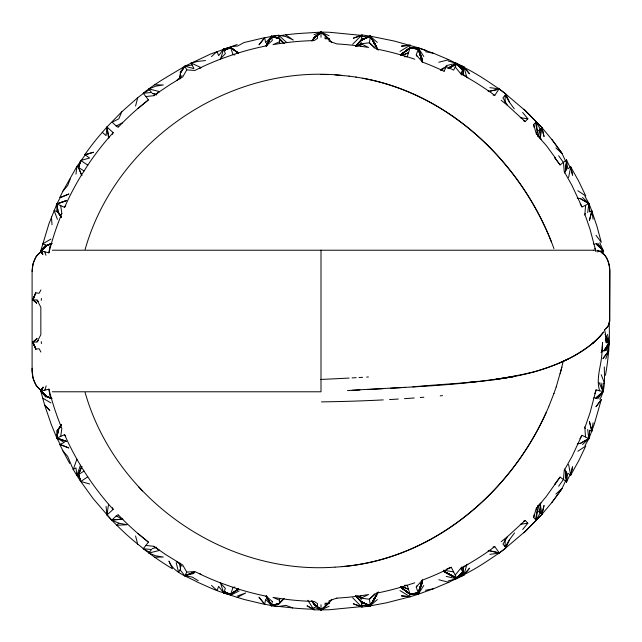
<?xml version="1.0" encoding="UTF-8"?>
<svg xmlns="http://www.w3.org/2000/svg" width="642" height="642" viewBox="0 0 642 642"><rect width="100%" height="100%" fill="white"/><g stroke="black" fill="none" stroke-linecap="round" stroke-linejoin="round"><path stroke-width="0.96" d="M604.307 366.943C604.363 377.897 605.783 389.405 599.813 399.268M56.825 211.571L56.881 203.923L60.179 197.64L68.782 194.044L60.179 197.64M323.913 607.051L321 609.667L317.493 607.204L317.533 603.632L314.115 601.418A280.65 280.65 0 0 1 279.84 598.464L273.043 597.373L279.575 600.262L279.31 602.076M609.065 321.963C610.069 339.835 608.624 357.714 605.446 375.329M505.093 102.632L505.19 95.112L502.943 97.913L507.429 105.328L525.156 121.571L527.852 118.786L522.66 112.486M325.037 36.738L325.012 38.055L329.105 38.849L331.745 42.685M540.018 137.902L540.203 129.251L536.359 121.747L533.687 124.46L534.12 127.397M329.105 606.281L321 609.9L314.05 604.186L311.884 600.984L314.05 604.186L321 609.9L329.21 609.748L361.831 606.586L353.309 603.801L361.919 607.075L370.338 605.831L361.486 602.076L370.322 605.839L376.677 594.797M422.284 580.063L418.143 593.28L409.644 594.027L418.207 593.048L409.869 594.083L400.608 586.884M448.341 68.213L456.117 64.048C471.581 70.01 485.344 79.648 499.027 88.877L494.797 95.385L493 95.008M422.219 61.592L418.103 48.439L409.612 47.965L400.456 54.995M566.645 160.267L565.923 170.194L566.501 160.043L560.049 164.914L554.865 157.828L560.049 164.914M601.979 350.468L602.589 342.427L602.108 350.925L601.979 350.468C602.22 364.022 595.391 377.568 599.668 390.785M588.915 203.426L585.6 205.288L584.87 214.267L590.014 229.186L595.864 251.142M41.257 300.368L41.425 298.402M40.944 390.288L36.201 385.569L33.079 378.379L32.1 370.57L32.1 271.43C32.317 263.854 34.74 255.291 41.834 251.431M357.666 45.791L360.94 43.841L368.58 47.468L360.708 46.256L361.213 42.067M534.12 514.611L533.687 517.548L536.351 520.261L537.314 510.414L536.921 507.661M192.119 64.954L184.816 66.214L180.506 72.995L179.92 78.814L180.522 73.019L184.816 66.214L210.44 54.089L237.139 44.539M179.929 78.773L180.506 72.987M463.636 566.421L462.794 572.335L463.973 574.847L469.599 568.13L463.869 574.903L456.229 578.065L444.28 571.669M594.508 423.375L591.812 431.055L589.813 430.244L588.778 438.887L587.719 429.442M589.813 430.244L588.77 438.919L591.828 431.007L593.072 422.797M361.711 36.674L361.928 34.925L370.049 36.112L361.711 36.674L361.358 39.467M75.965 174.126L76.92 166.439L85.201 154.931L93.467 152.25L84.8 154.65L89.615 158.036L80.788 160.492L78.444 167.401L81.783 175.563M32.1 271.43L33.079 263.621L36.201 256.431L40.944 251.712M587.711 212.574L588.891 203.37L589.805 211.772L591.836 211.001L597.02 226.522L601.289 242.371L596.025 235.301M400.447 587.005L409.604 594.027L418.103 593.577L409.765 594.01L400.56 586.844M40.35 389.469L44.587 404.845L49.835 410.583L44.539 404.861L51.456 424.972L56.881 438.077L64.296 442.41L59.834 444.521L68.782 447.956L60.179 444.36L56.881 438.077L58.021 429.931L61.086 425.004M56.825 430.421L56.881 438.077L66.447 441.391L56.881 438.077L58.029 429.923M536.921 134.339L537.314 131.594L536.359 121.747M60.693 436.383L61.849 428.342A280.634 280.634 0 0 1 50.662 395.817L48.904 389.156L40.759 391.195L45.871 397.141M266.205 596.466L271.606 605.647L279.11 603.432L283.836 598.488L279.11 603.432L271.606 605.647L264.673 604.17L258.983 597.164L264.64 604.347L265.644 599.291L271.606 605.647L292.736 607.942A288.354 288.354 0 0 0 313.922 609.25L307.004 605.807L313.914 609.812L321 609.9L329.009 603.167M65.725 436.295L64.561 434.674L56.881 438.077L58.077 429.907L61.167 424.972L58.133 429.883L56.881 438.077L66.471 441.383M58.133 429.883L56.881 438.077L58.085 429.899L61.183 424.964L58.093 429.899L56.881 438.077L58.149 429.875L61.263 424.932M108.538 504.267L106.941 515.012C118.144 527.178 130.246 538.558 143.391 548.581M279.575 600.262L279.84 598.464M56.881 438.077L58.125 429.883M60.661 216.21L58.085 212.101L61.167 217.028L58.133 212.117L56.881 203.923L66.455 200.609L56.881 203.923L48.985 223.673L40.759 250.805L48.904 252.844L49.972 245.998L50.662 246.183A280.634 280.634 0 0 1 61.849 213.601M609.467 322.709L609.707 271.558C609.659 265.154 607.894 258.405 603.344 253.702M540.275 137.95L541.944 127.662L524.811 110.103M444.577 571.789L456.542 578.161L462.802 572.207L456.679 578.298L444.457 571.789L456.679 578.298L462.81 572.102L461.092 568.964L461.47 567.047M400.793 54.819L410.013 47.757L418.271 48.928L416.265 54.907L417.252 56.624M535.524 519.37L537.314 510.414L536.335 507.621M568.579 177.545L570.746 166.904L567.761 168.83L566.461 159.994L570.112 167.353M607.452 334.45L609.258 342.756L607.525 350.877L608.696 350.965L605.695 358.902M570.12 474.671L566.453 482.022L565.947 471.894L566.493 481.965L567.769 473.194L570.738 475.112L572.576 466.75L570.706 475.16L578.691 460.836L585.777 446.013L577.832 451.262M563.194 361.366L560.193 373.756M588.899 438.622L585.496 436.969L584.87 427.749L590.014 412.814L596.089 389.887L603.071 391.636L603.087 383.282L604.628 383.555L601.241 374.735M40.35 252.531L40.759 250.805L45.871 244.859L42.565 243.944L50.951 239.081M597.782 243.214L603.071 250.372L602.348 253.285L603.071 250.38L599.805 242.732M448.541 68.052L456.237 63.935L463.933 67.129L461.1 73.06L461.47 74.97M601.289 399.621L596.033 406.699L601.289 399.621L594.532 423.311M135.566 106.034L137.725 97.68L143.399 93.419M561.894 367.16L556.189 386.998M48.904 252.844L50.662 246.183M533.687 517.548L536.086 508.777L546.262 496.515L560.041 477.102L566.637 481.741M399.982 51.432L410.142 45.237L409.347 48.294L400.913 54.843M466.862 564.551L463.917 574.879L456.39 578.113L444.457 571.789M211.499 585.36L217.028 590.544L218.649 586.339L223.673 593.015L230.638 594.532L238.543 588.722L230.655 594.484L224.138 591.699L230.606 594.62L237.757 589.284L230.663 594.46C219.235 592.59 208.241 586.812 197.479 582.166C187.255 576.396 173.725 573.001 168.966 561.092L172.473 568.796A288.402 288.402 0 0 1 154.65 557.2L143.262 548.75L148.422 542.137L137.781 533.398A280.418 280.418 0 0 1 122.654 519.346L117.847 514.419M400.616 55.116L410.013 47.757L418.215 49.209L410.045 47.749L407.237 56.729L404.348 56.681M220.575 59.008L223.673 48.985L230.59 47.315L238.487 53.061M418.127 593.377L409.724 594.002L418.127 593.377L422.211 580.416L418.135 594.251L409.379 593.762L400.913 587.157M85.129 249.449C116.058 140.454 229.507 63.686 342.178 75.403M422.203 580.657L418.103 593.577L409.532 593.922L418.094 594.259L433.374 588.794M418.143 593.28L409.765 594.01L418.199 593.176L422.316 580.296M594.869 393.707L596.089 389.887M44.796 390.184L46.192 385.89M61.263 217.068L58.149 212.125L56.881 203.923L64.561 207.326L67.426 201.066A280.915 280.915 0 0 1 80.402 176.791L87.769 165.163L80.788 160.492L78.501 167.442L81.807 175.579M78.493 167.434L80.788 160.492M537.827 136.361L540.203 129.251L541.944 127.662L544.047 136.569L541.888 127.597L552.393 140.181L562.119 153.446M118.818 523.182L116.716 525.284L127.012 524.747L118.818 523.182L111.764 520.205L93.251 498.738L80.788 481.508L76.92 475.562L80.419 465.201A280.859 280.859 0 0 1 67.426 440.934L64.561 434.674M43.183 387.022L40.759 391.195L47.147 396.788L51.689 398.441L47.139 396.788L40.759 391.195L41.361 389.445M553.926 393.506L556.205 386.933M536.335 134.379L537.314 131.594L535.532 122.63M76.879 459.271L73.204 469.527L76.92 475.562L78.493 474.566L81.783 466.437L78.509 474.558L80.788 481.508L89.615 483.964M264.64 604.347L243.944 599.435L223.673 593.015L225.342 588.345L220.045 582.711A280.016 280.016 0 0 1 201.074 574.574L194.887 571.549L186.774 572.118L184.816 575.786L192.119 577.046L198.193 580.649M553.974 393.361L549.014 406.001M70.235 178.941L67.667 185.586L62.948 191.107L59.834 197.479M609.362 323.359L607.621 326.706L605.799 328.672M112.494 134.322L113.161 132.629L106.941 126.988L121.795 111.764L137.725 97.68M80.788 481.508L78.493 474.566L80.788 481.508L78.509 474.558L81.791 466.389M606.024 350.773L609.25 342.796L605.141 334.346L609.258 342.756L604.9 350.692M456.029 64.088L456.358 63.285L463.773 67.041L456.029 64.088L463.829 67.073L469.599 73.878L463.933 67.129L456.237 63.935L448.373 68.196M121.795 111.764L118.818 118.818L112.198 122.205L116.25 126.065L118.128 126.153M564.575 172.875L565.698 170.226L564.334 172.794M585.496 436.969L581.869 435.34L571.974 456.558L564.23 470.369L563.467 479.413L558.644 486.251M34.379 296.331L32.886 299.75L36.474 302.88L32.886 299.75L35.695 292.896L39.178 293.242L40.895 289.951M548.894 406.314C513.704 490.151 434.803 558.797 342.178 566.597M601.867 253.092L603.071 250.38L596.322 243.567M377.681 592.51L370.137 605.871L361.269 601.843L370.113 605.871L361.55 602.164L355.628 595.888L361.598 602.228L370.434 605.815L376.774 594.925M514.523 532.964L509.628 539.545L505.864 547.851L524.787 531.753M448.1 68.277L456.775 63.783L453.645 70.098L446.383 66.567L440.412 69.753M378.234 591.828L370.225 605.855L361.462 602.052L370.322 605.839M546.141 412.597C509.002 495.656 428.07 562.344 335.132 567.127M565.602 480.898L562.063 488.426L555.9 494.131M444.136 71.222L446.383 66.567L440.741 70.556M536.351 520.261L540.203 512.749L540.018 504.098M62.948 191.107L76.92 166.439L84.014 170.933M35.872 349.079L32.886 342.25L37.035 341.945L40.839 334.763L40.839 307.237L37.035 300.055L32.886 299.75L35.727 292.904L32.886 299.75L36.514 302.88M585.006 445.628L588.875 438.687L582.511 444.489M117.847 127.581L122.654 122.654A280.393 280.393 0 0 1 137.781 108.602L148.422 99.863L143.262 93.251C156.11 82.593 170.796 74.921 184.816 66.214L186.774 69.89L194.879 70.451L201.066 67.426A280.008 280.008 0 0 1 220.045 59.289L233.014 54.658A280.626 280.626 0 0 1 266.278 45.887L271.606 36.353L278.612 35.23L285.923 36.602L293.33 40.053L285.706 34.837L278.692 35.791M579.959 438.743L581.869 435.34M279.045 38.159L271.606 36.353L265.644 42.709L264.64 37.653L258.983 44.836L264.673 37.83L271.606 36.353L272.32 40.454L266.278 45.887L271.606 36.353L278.66 35.543M283.796 43.223L279.077 38.368L271.606 36.353L266.261 45.815L271.606 36.353L279.077 38.359L283.796 43.207L279.077 38.384L271.606 36.353L266.189 45.534M266.245 45.831L271.606 36.353L279.101 38.568L271.606 36.353L266.261 45.799L271.606 36.353L279.077 38.384L271.606 36.353L266.221 45.622L271.606 36.353L279.085 38.448L271.606 36.353L266.245 45.726L271.606 36.353L279.101 38.512L283.828 43.479M186.774 69.89L182.737 76.936L170.933 84.014L153.759 95.498M400.793 587.181L409.997 594.235L418.263 593.08L416.257 587.101L417.244 585.384M376.653 594.821L370.298 605.839L361.438 602.019L370.225 605.855L376.637 594.885L370.273 605.847L361.438 602.019L370.249 605.847L376.629 595.11L370.225 605.855L361.414 601.995L370.249 605.847L376.629 594.982L370.249 605.847L361.374 601.939L370.225 605.855L361.35 601.915L355.997 596.201M51.833 398.401L47.259 396.756L40.759 391.195L42.717 387.848L40.759 391.195L47.203 396.772L51.753 398.425L47.219 396.764L40.759 391.195L42.757 387.84L40.759 391.195L47.211 396.764L51.825 398.401L47.283 396.748L40.759 391.195L42.781 387.832M40.759 391.195L47.275 396.748L40.759 391.195L42.789 387.832M522.66 529.514L527.844 523.214L525.148 520.437L507.429 536.672L502.943 544.087L505.19 546.888L509.628 539.545M604.555 329.635L605.583 334.458L606 342.676L609.242 342.892L604.226 350.733L609.25 342.804L605.879 338.141M604.242 350.652L609.25 342.82M418.135 594.251L423.792 585.48M604.17 350.668L609.242 342.844L604.066 350.765M604.114 350.676L609.242 342.884M312.437 40.494L314.058 38.071L321 32.1L329.21 32.252L361.839 35.414L353.317 38.199L361.928 34.925L352.691 44.21M584.316 215.062L585.376 213.481M329.009 38.833L321 32.1L314.05 37.846L311.884 41.008L314.05 37.814L321 32.1L329.105 35.719M87.769 165.163L91.662 159.481A280.819 280.819 0 0 1 108.602 137.781L113.161 132.629M331.745 599.315L329.105 603.151L325.012 603.945L325.037 605.262M562.119 488.554L552.401 501.811L541.888 514.403L544.047 505.423L541.944 514.346L524.811 531.897M64.561 207.326L65.725 205.705M561.493 489.461L551.703 502.694M560.041 477.102L554.857 484.172L555.651 483.707M597.79 398.778L603.071 391.628L600.912 382.897M603.729 332.058L599.668 337.018L592.253 343.695L595.872 340.669M154.65 557.2L163.285 557.031L155.637 555.795L148.904 553.043L151.528 549.504L143.262 548.75L149.498 552.24M238.511 53.134L230.622 47.428L223.673 48.985L218.649 55.661L217.028 51.456L211.499 56.64M603.456 332.034C586.339 353.541 559.479 364.319 533.783 371.943C472.833 386.307 409.684 386.444 347.474 390.577M180.073 72.225L184.816 66.214L193.956 68.598L191.107 62.948L198.193 61.351L205.544 60.533M456.679 578.298L462.77 571.942L456.719 578.241L444.77 572.006M462.81 572.102L456.719 578.241L455.226 575.039L460.796 568.178L467.841 564.254L461.092 568.964M108.971 138.078L106.941 126.988L97.68 137.725A289.157 289.157 0 0 0 84.8 154.65M416.257 587.101L422.251 580.087M325.069 606.987L328.343 603.223M37.035 341.945L38.368 340.485M541.094 515.301L523.864 532.812M356.045 45.783L361.302 40.133L370.273 36.153L378.226 50.164M355.989 45.799L361.302 40.133L370.161 36.137L376.774 47.195M220.045 59.289L225.342 53.655L223.673 48.985M376.669 47.203L370.322 36.161L361.534 39.86L355.596 46.168L361.598 39.772L370.434 36.185L376.629 47.018L370.249 36.153L361.462 39.948L370.273 36.153L376.629 46.89L370.249 36.153L361.446 39.973L370.41 36.177L376.653 47.179L370.273 36.153L361.422 40.005L370.233 36.145L376.637 47.115L370.322 36.161L361.558 39.828L355.62 46.136L361.582 39.804L370.41 36.177L369.383 42.765L374.687 48.158M355.58 46.2L361.534 39.86L370.346 36.169M361.558 39.828L370.41 36.177L361.582 39.804L355.644 46.088L361.598 39.772M355.62 46.08L361.598 39.82M279.045 603.841L271.606 605.647L266.253 596.225L271.606 605.647L279.077 603.64L283.796 598.793L279.077 603.616L271.606 605.647L266.221 596.378L271.606 605.647L278.652 606.465L285.923 605.398L292.736 607.942M279.077 603.64L283.796 598.793M448.846 67.94L456.687 63.702L462.802 69.817L456.55 63.839L448.71 67.956L456.478 63.855L463.059 69.063L456.39 63.887L448.581 68.092M374.687 593.842L369.383 599.235L360.932 598.151L357.658 596.209M596.33 398.425L603.071 391.628L599.05 382.568M321 32.333L314.074 38.223L321 32.333L323.913 34.949M537.779 506.057L541.27 502.718M112.198 519.795L111.764 520.205L122.911 519.121L112.198 519.795L116.25 515.935L118.128 515.847M377.303 42.436L370.113 36.129L361.269 40.157L370.113 36.129L394.204 41.024L418.022 47.709M593.336 398.473L594.283 397.599M456.542 578.161L462.794 572.335L463.636 566.621L462.794 572.335L456.47 578.145L444.32 571.629M112.494 507.678L113.161 509.371L106.941 515.012L106.074 506.394M176.791 80.402L182.039 75.7M326.096 605.093L328.279 603.127M595.567 398.225L603.071 391.628L595.551 398.401M47.147 245.212L40.759 250.805L42.757 254.16L40.759 250.805L47.139 245.212L51.689 243.559M377.303 599.564L370.113 605.871L361.326 601.891L356.045 596.217M35.824 349.087L32.886 342.25L36.474 339.12L32.886 342.25L35.727 349.096L39.186 348.758L40.895 352.049M376.413 593.112L369.383 599.235L370.434 605.815L376.774 594.797L370.41 605.823L361.574 602.196L355.62 595.864L361.55 602.164L370.362 605.831L361.526 602.132L355.58 595.792M51.777 243.567L47.211 245.236L40.759 250.805L42.284 253.325L40.759 250.805L47.219 245.22L51.777 243.567L47.203 245.228L40.759 250.805L42.717 254.152M33.625 343.96L32.886 342.25L36.514 339.12M51.85 243.623L47.275 245.26L40.759 250.805L47.251 245.244L51.833 243.599L47.275 245.252L40.759 250.805L42.781 254.168M40.759 250.805L47.219 245.236M34.756 346.519L32.886 342.25L37.316 338.486M593.649 342.539C543.084 383.154 474.077 380.947 412.838 386.877M137.781 108.602L148.422 99.863M285.706 34.837A288.603 288.603 0 0 1 306.852 33.015L321 32.1L314.05 37.934L321 32.1L321 37.276M314.05 37.91L321 32.1L313.97 34.692M199.71 68.55L201.066 67.426M314.05 37.838L321 32.1L314.042 37.589M501.193 541.736L507.429 536.672M537.314 131.594L540.203 129.251M400.56 55.156L409.885 47.909L418.167 48.816L422.316 61.712M604.507 330.068L608.126 326.144L609.844 321.08L609.9 273.941C610.197 265.844 608.295 256.214 600.824 251.72M400.801 54.819L410.013 47.757M456.229 578.065L463.917 574.879L456.229 578.065L444.087 571.508L456.109 577.952C471.581 571.99 485.344 562.352 499.027 553.123L505.872 547.987M400.809 54.69L410.045 47.749M498.28 553.693L504.885 548.79M238.543 588.842L230.622 594.572L224.122 591.755L230.663 594.452L223.745 592.807M159.481 91.662L153.903 95.698L145.822 96.533M230.606 594.62L238.503 588.947M488.257 551.309L494.797 546.615L499.267 552.939L488.345 550.459M357.682 46.12L360.94 43.841L369.383 42.765L376.413 48.888M80.812 481.492L87.769 476.837L91.662 482.519A280.779 280.779 0 0 0 108.602 504.219L113.161 509.371M601.032 352.466L603.368 350.925M418.207 48.969L409.829 47.949L418.271 48.928M80.402 465.209L84.014 471.067L78.509 474.55M422.211 61.351L418.103 48.439L409.395 48.23L418.111 47.741L425.895 50.413M580.24 443.518L588.915 438.59L580.224 443.389M149.498 89.76L143.262 93.251L151.528 92.496L148.904 88.957L155.637 86.205L163.285 84.969L154.65 84.8M523.447 521.384L525.148 520.437M116.25 126.065L122.654 122.654M448.148 68.333L456.775 63.783L462.778 70.082L456.727 63.751L462.818 69.922L463.636 75.604M237.139 597.461L245.758 592.967L237.588 595.969M448.188 68.229L456.775 63.783M463.283 575.232L448.517 582.422M239.153 590.913L230.382 595.319L233.014 587.342L234.892 587.077M455.226 575.039L451.238 567.271L444.144 570.77L443.357 570.184M559.359 362.963L568.21 358.95M370.233 36.145L361.35 40.077L370.185 36.137L377.681 49.49M361.35 40.077L370.185 36.137M580.207 203.739L581.973 206.917L585.6 205.288M279.302 39.924L279.575 41.738L273.043 44.627L279.84 43.536A280.666 280.666 0 0 1 314.115 40.582L317.533 38.368L317.493 34.796M238.559 53.27L230.655 47.516L224.122 50.245L230.606 47.38L237.773 52.732M224.146 50.317L230.63 47.452L224.146 50.301L230.663 47.548L237.773 52.716M224.138 50.301L230.655 47.516L223.745 49.193L230.663 47.54L224.146 50.301L230.622 47.428M402.205 55.453L408.448 52.772L401.274 55.541M456.109 577.952L463.813 574.935L456.029 577.912L456.358 578.723L463.757 574.967L456.029 577.912M194.646 572.014L184.816 575.786L180.073 569.775M194.606 572.102L184.816 575.786L194.606 572.11L184.816 575.786L193.956 573.402M446.864 568.884L451.238 567.271M336.93 598.079L329.033 600.832L329.105 603.151L325.053 603.247M56.881 203.923L66.471 200.617M152.114 548.717L156.728 547.201M414.772 582.784L407.229 585.271A287.785 286.781 27.4 0 1 376.437 593.208M417.894 594.332L410.166 596.747L401.378 595.864L410.094 596.779L386.219 602.87L370.113 605.871L361.294 601.867M279.11 603.408L271.606 605.647L266.245 596.249M279.101 603.432L271.606 605.647L266.261 596.201A280.618 280.618 0 0 1 233.014 587.342L220.045 582.711M50.662 395.817L49.972 396.002L48.904 389.156M448.196 580.946L456.302 578.747L446.182 576.372M438.767 62.25L448.758 59.69L433.599 53.294L425.469 51.721M596.98 251.889L603.071 250.364L603.079 254.088M148.904 553.043L159.401 550.451M446.174 65.636L456.31 63.253L448.188 61.054M488.249 91.573L499.267 89.061L505.88 94.013M499.267 89.061L488.345 91.541M422.284 61.945L418.143 48.736L409.732 47.989L418.135 48.64L409.692 47.981L418.135 48.64M264.64 37.653L243.944 42.565L237.588 46.031L230.382 46.681L233.014 54.658L234.892 54.923M493 546.992L494.797 546.615M425.461 590.287L433.599 588.698L448.766 582.31L438.783 579.742M515.582 376.196L503.793 378.258M409.997 594.235L418.207 592.799L409.869 594.083M493.401 379.799L513.367 376.541M495.255 379.47L515.494 376.228M336.93 598.119A292.792 292.166 40.4 0 0 360.716 595.784L368.58 594.54L360.932 598.151L357.674 595.88M520.301 524.297L527.844 523.214M489.886 554.359L499.027 553.123M468.548 382.335L478.555 381.316M410.102 45.229L401.378 46.136L410.142 45.237M409.813 594.035L418.199 593.176M405.471 387.359L390.505 388.282M418.111 47.741L409.395 48.23L418.191 47.773L422.572 60.059L418.231 47.781L423.8 56.528M382.937 388.715L367.641 389.55M352.177 390.336L359.929 389.951M334.996 567.135C224.548 575.208 115.464 499.091 85.129 392.551M404.348 585.319L407.229 585.271L410.029 594.243L400.809 587.31M52.307 250.22L593.425 250.22M52.307 391.78L321 391.78L321 250.22M593.385 250.22L594.789 250.228M321 74.512L328.07 74.576M325.053 38.753L329.105 38.849L329.033 41.168L336.93 43.921A292.792 292.102 -37.4 0 1 360.708 46.288M409.379 593.762L418.223 594.219L422.572 581.949L418.183 594.235L409.604 594.027M418.103 48.439L409.54 48.07L418.231 47.781L422.243 61.648M334.996 74.865L349.208 76.149M409.781 47.981L418.143 48.736M145.822 545.467L153.903 546.302L165.163 554.231L182.745 565.064L186.774 572.118M409.885 47.909L418.207 48.84M489.886 87.641L499.027 88.877M348.943 76.125L356.206 77.128M520.301 117.711L527.852 118.786M444.288 570.337L453.637 571.902M355.877 77.08C445.355 90.45 519.193 159.689 551.574 242.283M362.778 78.26C451.535 94.583 523.631 165.331 553.966 248.631M596.916 250.308L598.456 250.581M488.241 550.427L499.267 552.939M148.904 88.957L159.409 91.549M279.11 38.568L271.606 36.353L279.11 38.592L283.828 43.487L279.11 38.592M407.237 56.729L414.78 59.216M417.902 47.669L433.366 53.198M598.208 250.581L602.332 252.595M401.266 586.459L408.44 589.22L402.205 586.539M456.117 64.048L463.829 67.073M456.237 63.935L463.989 67.161L456.39 63.887M58.149 212.125L54.089 210.44L57.403 219.323M224.138 591.699L230.647 594.508L224.146 591.683M448.509 59.57L463.299 66.776M191.107 62.948L201.219 67.747M444.713 571.853L456.767 578.217M116.25 515.935L122.654 519.346M523.447 120.624L525.156 121.571M580.216 198.603L589.019 203.674L580.232 198.482M42.565 398.056L50.951 402.919M399.982 590.568L410.126 596.763L409.339 593.698M577.816 190.73L585.777 195.987L578.683 181.156L570.714 166.856L572.576 175.258L570.746 166.904M153.759 546.502L159.481 550.338M595.543 243.591L603.071 250.372M461.1 73.06L467.849 77.754L460.804 73.83L455.234 66.953M488.257 90.699L494.797 95.385M498.28 88.307L504.885 93.21M400.801 587.181L410.029 594.243M314.042 604.411L321 609.9L321 604.724M148.422 542.137L137.781 533.398M537.314 510.414L541.944 514.346L540.275 504.042M501.193 100.264L507.429 105.328M311.884 601L314.05 604.178L321 609.9L313.97 607.308L313.914 609.812L307.831 600.262M314.05 604.162L321 609.9L314.058 603.785L317.493 607.204M199.71 573.45L201.066 574.574M314.05 603.953L321 609.9L314.05 604.09L321 609.9L314.05 603.929L312.437 601.506L314.05 603.929M102.247 132.3L106.074 135.606L106.941 126.988L108.53 137.749M326.096 36.915L328.279 38.873M176.791 561.598L182.039 566.3M286.645 42.46L278.612 35.23L279.077 38.368M524.787 110.247L505.864 94.149L509.628 102.455L514.282 108.843M605.542 339.594L609.138 342.9M456.478 63.855L462.802 69.689L463.636 75.403M555.892 147.869L562.063 153.574L565.61 161.118M593.336 243.527L594.275 244.401M456.55 63.839L462.802 69.689L463.62 75.371M582.503 197.511L588.979 203.578L584.998 196.364M523.864 109.188L541.102 126.699M537.779 135.944L546.262 145.477L555.651 158.293M605.454 340.26L608.143 342.828L606.016 340.725M352.683 597.79L361.919 607.075L361.358 602.525M456.687 63.702L462.818 69.922M40.494 390.007C33.914 384.895 31.851 376.236 32.1 368.259M355.612 595.92L361.598 602.228M138.367 486.532L142.484 490.961M37.035 300.055L38.368 301.515M325.069 35.013L328.351 38.777M541.27 139.274L536.086 133.223L533.687 124.46M416.265 54.907L422.251 61.913M59.834 444.521L62.948 450.893L67.667 456.414L73.204 469.527L75.965 467.874L76.92 475.562M551.703 139.298L561.493 152.539M558.644 155.749L563.475 162.595L564.238 171.647L571.974 185.434L581.973 206.917M584.324 426.946L585.392 428.535M84.014 471.067L87.769 476.837M58.093 212.101L61.175 217.028M60.589 216.177L58.029 212.077L61.086 216.996M505.19 95.112L509.628 102.455M69.633 463.396L62.948 450.893M564.342 469.23L565.714 471.798L564.583 469.142M32.886 342.25L34.764 346.519M537.827 505.639L540.203 512.749M44.796 251.816L45.919 255.251M594.861 248.293L595.784 251.158M220.575 582.992L223.673 593.015M463.933 67.129L466.862 77.465M135.566 535.966L137.725 544.32M176.173 562.593L178.604 572.367L180.506 569.005L179.912 563.219M568.579 464.463L570.738 475.112M361.213 599.933L360.708 595.744M593.072 219.211L591.828 210.977L588.875 203.345L589.805 211.772M279.575 41.738L279.84 43.536M60.693 205.617L61.849 213.658M179.912 563.154L180.522 568.981M41.257 341.632L41.425 343.598M51.456 217.028L52.026 224.764M505.093 539.368L505.19 546.888M444.176 570.842A282.921 281.397 17.1 0 1 422.284 580.167M488.297 551.366A284.27 282.263 10 0 1 467.882 564.318M467.809 77.818A284.254 282.103 -8.1 0 1 488.217 90.755M422.227 61.993A282.953 281.26 -14.8 0 1 444.103 71.294M376.397 48.993A287.776 286.581 -23.2 0 1 407.205 56.817M368.436 376.982A268.043 20.408 -2.6 0 1 366.678 377.087M362.578 377.327A268.043 20.408 -2.6 0 1 359.071 377.52M356.149 377.681A268.043 20.408 -2.6 0 1 352.057 377.905M349.136 378.066A268.043 20.408 -2.6 0 1 320.414 379.462M442.515 395.616A268.043 42.813 -0.7 0 1 440.227 395.833M423.864 397.238A268.043 42.813 -0.7 0 1 420.285 397.526M414.251 397.976A268.043 42.813 -0.7 0 1 404.476 398.65M398.289 399.043A268.043 42.813 -0.7 0 1 389.558 399.557M383.282 399.894A268.043 42.813 -0.7 0 1 321.482 401.876M566.573 160.155L565.939 170.13L566.605 160.211M272.32 601.546L271.606 605.647L279.077 603.616L271.606 605.647L266.245 596.169L272.32 601.546M591.828 210.977L589.428 220.455L591.836 211.001M80.812 160.508L78.509 167.442L80.812 160.508M33.625 298.04L32.886 299.75L33.633 298.04M608.696 350.949L602.918 358.637L608.696 350.965M321 32.1L314.05 38.047L321 32.1M463.059 572.961L456.47 578.145L463.059 572.961M579.204 443.381L577.335 443.983L579.204 443.381M418.191 47.773L409.476 48.158L418.231 47.781M418.223 594.219L409.46 593.826L418.183 594.235M370.073 605.879L361.711 605.318L370.049 605.888M579.196 198.611L577.286 198.057L579.196 198.611M156.696 94.759L152.09 93.251L156.728 94.799M370.41 605.823L361.574 602.196L370.41 605.823M36.594 302.888L34.363 301.002L36.578 302.888M271.606 605.647L266.269 596.137L271.606 605.647M591.828 431.007L589.428 421.561L591.82 431.031M566.597 481.797L565.931 471.83L566.597 481.797M566.565 481.853L566.035 472.014L566.525 481.909"/></g></svg>
